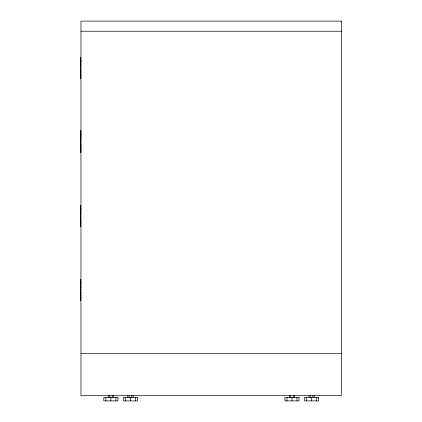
<?xml version="1.0" encoding="UTF-8"?>
<svg xmlns="http://www.w3.org/2000/svg" width="422" height="422" viewBox="0 0 422 422"><rect width="100%" height="100%" fill="white"/><g stroke="black" fill="none" stroke-linecap="round" stroke-linejoin="round"><path stroke-width="0.63" d="M80.95 31.223L341.488 31.223M80.95 57.629L80.512 57.629L80.512 78.75L80.95 78.75M80.512 58.901L80.95 58.901M80.512 59.386L80.95 59.386M80.512 60.267L80.95 60.267M80.512 60.446L80.95 60.446M80.512 61.216L80.95 61.216M80.512 61.295L80.95 61.295M80.512 62.435L80.95 62.435M80.512 63.005L80.95 63.005M80.512 64.524L80.95 64.524M80.512 65.125L80.95 65.125M80.512 65.426L80.95 65.426M80.512 68.174L80.95 68.174M80.512 70.954L80.95 70.954M80.512 71.255L80.95 71.255M80.512 71.856L80.95 71.856M80.512 73.375L80.95 73.375M80.512 73.945L80.95 73.945M80.512 75.084L80.95 75.084M80.512 75.163L80.95 75.163M80.512 75.934L80.95 75.934M80.512 76.113L80.95 76.113M80.512 76.994L80.95 76.994M80.512 77.479L80.95 77.479M80.95 130.683L80.512 130.683L80.512 152.69L80.95 152.69M80.512 131.564L80.95 131.564M80.512 131.959L80.95 131.959M80.512 132.445L80.95 132.445M80.512 132.835L80.95 132.835M80.512 133.326L80.95 133.326M80.512 133.5L80.95 133.5M80.512 134.27L80.95 134.201M80.512 135.151L80.95 135.151M80.512 135.23L80.95 135.23M80.512 135.488L80.95 135.488M80.512 136.058L80.95 136.058M80.512 136.369L80.95 136.369M80.512 136.939L80.95 136.939M80.512 137.577L80.95 137.577M80.512 138.179L80.95 138.179M80.512 138.458L80.95 138.485M80.512 139.06L80.95 139.06M80.512 139.36L80.95 139.36M80.512 141.228L80.95 141.243M80.512 142.124L80.95 142.108M80.512 144.007L80.95 144.007M80.512 144.308L80.95 144.308M80.512 144.915L80.95 144.915M80.512 145.189L80.95 145.189M80.512 145.796L80.95 145.796M80.512 146.429L80.95 146.429M80.512 146.998L80.95 146.998M80.512 147.31L80.95 147.31M80.512 147.879L80.95 147.879M80.512 148.138L80.95 148.138M80.512 148.217L80.95 148.217M80.512 148.992L80.95 149.019M80.512 149.098L80.95 149.098M80.512 149.166L80.95 149.166M80.512 149.873L80.95 149.873M80.512 150.047L80.95 150.047M80.512 150.533L80.95 150.533M80.512 150.928L80.95 150.928M80.512 151.414L80.95 151.414M80.512 151.809L80.95 151.809M80.95 205.498L80.512 205.498L80.512 226.625L80.95 226.625M80.512 206.775L80.95 206.775M80.512 207.26L80.95 207.26M80.512 208.141L80.95 208.141M80.512 208.315L80.95 208.315M80.512 209.085L80.95 209.085M80.512 209.17L80.95 209.17M80.512 210.304L80.95 210.304M80.512 210.873L80.95 210.873M80.512 212.393L80.95 212.393M80.512 212.994L80.95 212.994M80.512 213.3L80.95 213.3M80.512 216.059L80.95 216.043M80.512 218.823L80.95 218.823M80.512 219.123L80.95 219.123M80.512 219.73L80.95 219.73M80.512 221.244L80.95 221.244M80.512 221.814L80.95 221.814M80.512 222.953L80.95 222.953M80.512 223.038L80.95 223.038M80.512 223.808L80.95 223.808M80.512 223.982L80.95 223.982M80.512 224.863L80.95 224.863M80.512 225.348L80.95 225.348M80.95 279.433L80.512 279.433L80.512 300.559L80.95 300.559M80.512 280.709L80.95 280.709M80.512 281.194L80.95 281.194M80.512 282.075L80.95 282.075M80.512 282.249L80.95 282.249M80.512 283.025L80.95 283.025M80.512 283.104L80.95 283.104M80.512 284.243L80.95 284.243M80.512 284.813L80.95 284.813M80.512 286.327L80.95 286.327M80.512 286.934L80.95 286.934M80.512 287.234L80.95 287.234M80.512 292.757L80.95 292.757M80.512 293.063L80.95 293.063M80.512 293.665L80.95 293.665M80.512 295.184L80.95 295.184M80.512 295.753L80.95 295.753M80.512 296.893L80.95 296.893M80.512 296.972L80.95 296.972M80.512 297.742L80.95 297.742M80.512 297.916L80.95 297.916M80.512 298.797L80.95 298.797M80.512 299.282L80.95 299.282M80.95 353.372L341.488 353.372M316.542 397.382L316.542 400.9M314.2 395.62L314.2 397.382M312.881 395.62L312.881 397.382M311.563 397.382L311.563 400.9M310.239 395.62L310.239 397.382M308.92 395.62L308.92 397.382M306.583 397.382L306.583 400.9M296.956 397.382L296.956 400.9M294.619 395.62L294.619 397.382M293.295 395.62L293.295 397.382M291.977 397.382L291.977 400.9M290.658 395.62L290.658 397.382M289.339 395.62L289.339 397.382M286.997 397.382L286.997 400.9M135.441 397.382L135.441 400.9M133.104 395.62L133.104 397.382M131.785 395.62L131.785 397.382M130.461 397.382L130.461 400.9M129.143 395.62L129.143 397.382M127.819 395.62L127.824 397.382M125.482 397.382L125.482 400.9M115.86 397.382L115.86 400.9M113.518 395.62L113.518 397.382M112.199 395.62L112.199 397.382M110.88 397.382L110.88 400.9M109.556 395.62L109.556 397.382M108.238 395.62L108.238 397.382M105.901 397.382L105.901 400.9M341.488 21.1L80.95 21.1L80.95 395.62L341.488 395.62L341.488 21.1M80.95 134.349L80.512 134.349L80.95 134.381M80.95 289.983L80.512 289.977L80.95 289.998M117.923 397.382L103.838 397.382L103.838 400.9L117.923 400.9L117.923 397.382M137.503 397.382L123.419 397.382L123.419 400.9L137.503 400.9L137.503 397.382M299.019 397.382L284.934 397.382L284.934 400.9L299.019 400.9L299.019 397.382M318.605 397.382L304.52 397.382L304.52 400.9L318.605 400.9L318.605 397.382"/></g></svg>
